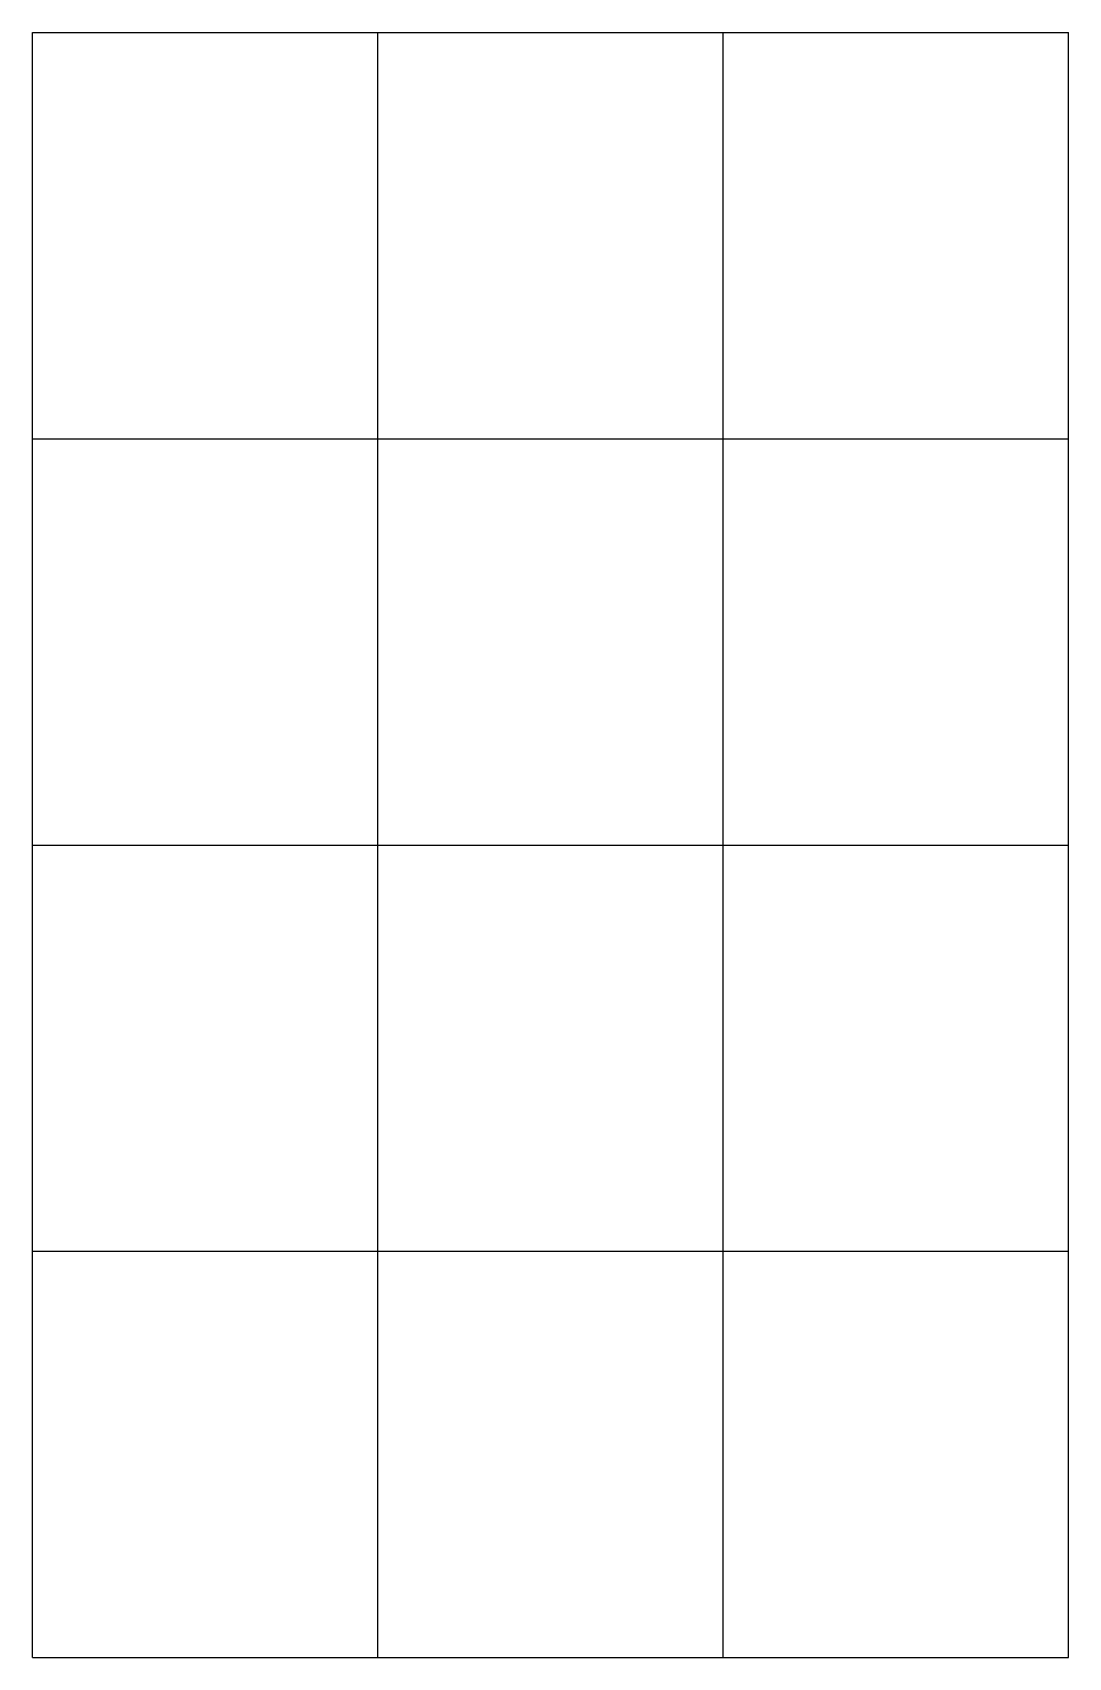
# Model space of a CAD drawing. Header units: inches. Extents: x 0 to 17.8, y 0 to 27.9.
import ezdxf

# ---------------------------------------------------------------- set-up
doc = ezdxf.new("R2010")
doc.units = ezdxf.units.IN
doc.header["$MEASUREMENT"] = 0

msp = doc.modelspace()

# ---------------------------------------------------------------- linework, layer by layer
for p, q in [((0, 27.941), (0, 27.941, 5.512)), ((0, 20.956, 5.512), (0, 27.941, 5.512)), ((0, 27.941, 5.512), (5.939, 27.941, 5.512)), ((0, 27.941, 5.512), (0, 27.941, 11.023)), ((0, 20.956, 11.023), (0, 27.941, 11.023)), ((0, 27.941, 11.023), (5.939, 27.941, 11.023)), ((0, 27.941, 11.023), (0, 27.941, 16.535)), ((0, 20.956, 16.535), (0, 27.941, 16.535)), ((0, 27.941, 16.535), (5.939, 27.941, 16.535)), ((0, 27.941, 16.535), (0, 27.941, 22.046)), ((0, 20.956, 22.046), (0, 27.941, 22.046)), ((0, 27.941, 22.046), (5.939, 27.941, 22.046)), ((0, 27.941, 22.046), (0, 27.941, 27.558)), ((0, 20.956, 27.558), (0, 27.941, 27.558)), ((0, 27.941, 27.558), (5.939, 27.941, 27.558)), ((0, 27.941, 27.558), (0, 27.941, 33.07)), ((0, 20.956, 33.07), (0, 27.941, 33.07)), ((0, 27.941, 33.07), (5.939, 27.941, 33.07)), ((5.939, 27.941), (5.939, 27.941, 5.512)), ((5.939, 20.956, 5.512), (5.939, 27.941, 5.512)), ((5.939, 27.941, 5.512), (5.939, 27.941, 11.023)), ((5.939, 20.956, 11.023), (5.939, 27.941, 11.023)), ((5.939, 27.941, 11.023), (5.939, 27.941, 16.535)), ((5.939, 20.956, 16.535), (5.939, 27.941, 16.535)), ((5.939, 27.941, 5.512), (11.879, 27.941, 5.512)), ((5.939, 27.941, 11.023), (11.879, 27.941, 11.023)), ((5.939, 27.941, 16.535), (11.879, 27.941, 16.535)), ((5.939, 27.941, 16.535), (5.939, 27.941, 22.046)), ((5.939, 20.956, 22.046), (5.939, 27.941, 22.046)), ((5.939, 27.941, 22.046), (5.939, 27.941, 27.558)), ((5.939, 20.956, 27.558), (5.939, 27.941, 27.558)), ((5.939, 27.941, 27.558), (5.939, 27.941, 33.07)), ((5.939, 20.956, 33.07), (5.939, 27.941, 33.07)), ((5.939, 27.941, 22.046), (11.879, 27.941, 22.046)), ((5.939, 27.941, 27.558), (11.879, 27.941, 27.558)), ((5.939, 27.941, 33.07), (11.879, 27.941, 33.07)), ((11.879, 27.941), (11.879, 27.941, 5.512)), ((11.879, 20.956, 5.512), (11.879, 27.941, 5.512)), ((11.879, 27.941, 5.512), (11.879, 27.941, 11.023)), ((11.879, 20.956, 11.023), (11.879, 27.941, 11.023)), ((11.879, 27.941, 11.023), (11.879, 27.941, 16.535)), ((11.879, 20.956, 16.535), (11.879, 27.941, 16.535)), ((11.879, 27.941, 5.512), (17.818, 27.941, 5.512)), ((11.879, 27.941, 11.023), (17.818, 27.941, 11.023)), ((11.879, 27.941, 16.535), (17.818, 27.941, 16.535)), ((11.879, 27.941, 16.535), (11.879, 27.941, 22.046)), ((11.879, 20.956, 22.046), (11.879, 27.941, 22.046)), ((11.879, 27.941, 22.046), (11.879, 27.941, 27.558)), ((11.879, 20.956, 27.558), (11.879, 27.941, 27.558)), ((11.879, 27.941, 27.558), (11.879, 27.941, 33.07)), ((11.879, 20.956, 33.07), (11.879, 27.941, 33.07)), ((11.879, 27.941, 22.046), (17.818, 27.941, 22.046)), ((11.879, 27.941, 27.558), (17.818, 27.941, 27.558)), ((11.879, 27.941, 33.07), (17.818, 27.941, 33.07)), ((17.818, 27.941), (17.818, 27.941, 5.512)), ((17.818, 20.956, 5.512), (17.818, 27.941, 5.512)), ((17.818, 27.941, 5.512), (17.818, 27.941, 11.023)), ((17.818, 20.956, 11.023), (17.818, 27.941, 11.023)), ((17.818, 27.941, 11.023), (17.818, 27.941, 16.535)), ((17.818, 20.956, 16.535), (17.818, 27.941, 16.535)), ((17.818, 27.941, 16.535), (17.818, 27.941, 22.046)), ((17.818, 20.956, 22.046), (17.818, 27.941, 22.046)), ((17.818, 27.941, 22.046), (17.818, 27.941, 27.558)), ((17.818, 20.956, 27.558), (17.818, 27.941, 27.558)), ((17.818, 27.941, 27.558), (17.818, 27.941, 33.07)), ((17.818, 20.956, 33.07), (17.818, 27.941, 33.07)), ((0, 20.956), (0, 20.956, 5.512)), ((0, 13.97, 5.512), (0, 20.956, 5.512)), ((0, 20.956, 5.512), (5.939, 20.956, 5.512)), ((0, 20.956, 5.512), (0, 20.956, 11.023)), ((0, 13.97, 11.023), (0, 20.956, 11.023)), ((0, 20.956, 11.023), (5.939, 20.956, 11.023)), ((0, 20.956, 11.023), (0, 20.956, 16.535)), ((0, 13.97, 16.535), (0, 20.956, 16.535)), ((0, 20.956, 16.535), (5.939, 20.956, 16.535)), ((0, 20.956, 16.535), (0, 20.956, 22.046)), ((0, 13.97, 22.046), (0, 20.956, 22.046)), ((0, 20.956, 22.046), (5.939, 20.956, 22.046)), ((0, 20.956, 22.046), (0, 20.956, 27.558)), ((0, 13.97, 27.558), (0, 20.956, 27.558)), ((0, 20.956, 27.558), (5.939, 20.956, 27.558)), ((0, 20.956, 27.558), (0, 20.956, 33.07)), ((0, 13.97, 33.07), (0, 20.956, 33.07)), ((0, 20.956, 33.07), (5.939, 20.956, 33.07)), ((5.939, 20.956), (5.939, 20.956, 5.512)), ((5.939, 13.97, 5.512), (5.939, 20.956, 5.512)), ((5.939, 20.956, 5.512), (5.939, 20.956, 11.023)), ((5.939, 13.97, 11.023), (5.939, 20.956, 11.023)), ((5.939, 20.956, 11.023), (5.939, 20.956, 16.535)), ((5.939, 13.97, 16.535), (5.939, 20.956, 16.535)), ((5.939, 20.956, 5.512), (11.879, 20.956, 5.512)), ((5.939, 20.956, 11.023), (11.879, 20.956, 11.023)), ((5.939, 20.956, 16.535), (11.879, 20.956, 16.535)), ((5.939, 20.956, 16.535), (5.939, 20.956, 22.046)), ((5.939, 13.97, 22.046), (5.939, 20.956, 22.046)), ((5.939, 20.956, 22.046), (5.939, 20.956, 27.558)), ((5.939, 13.97, 27.558), (5.939, 20.956, 27.558)), ((5.939, 20.956, 27.558), (5.939, 20.956, 33.07)), ((5.939, 13.97, 33.07), (5.939, 20.956, 33.07)), ((5.939, 20.956, 22.046), (11.879, 20.956, 22.046)), ((5.939, 20.956, 27.558), (11.879, 20.956, 27.558)), ((5.939, 20.956, 33.07), (11.879, 20.956, 33.07)), ((11.879, 20.956), (11.879, 20.956, 5.512)), ((11.879, 13.97, 5.512), (11.879, 20.956, 5.512)), ((11.879, 20.956, 5.512), (11.879, 20.956, 11.023)), ((11.879, 13.97, 11.023), (11.879, 20.956, 11.023)), ((11.879, 20.956, 11.023), (11.879, 20.956, 16.535)), ((11.879, 13.97, 16.535), (11.879, 20.956, 16.535)), ((11.879, 20.956, 5.512), (17.818, 20.956, 5.512)), ((11.879, 20.956, 11.023), (17.818, 20.956, 11.023)), ((11.879, 20.956, 16.535), (17.818, 20.956, 16.535)), ((11.879, 20.956, 16.535), (11.879, 20.956, 22.046)), ((11.879, 13.97, 22.046), (11.879, 20.956, 22.046)), ((11.879, 20.956, 22.046), (11.879, 20.956, 27.558)), ((11.879, 13.97, 27.558), (11.879, 20.956, 27.558)), ((11.879, 20.956, 27.558), (11.879, 20.956, 33.07)), ((11.879, 13.97, 33.07), (11.879, 20.956, 33.07)), ((11.879, 20.956, 22.046), (17.818, 20.956, 22.046)), ((11.879, 20.956, 27.558), (17.818, 20.956, 27.558)), ((11.879, 20.956, 33.07), (17.818, 20.956, 33.07)), ((17.818, 20.956), (17.818, 20.956, 5.512)), ((17.818, 13.97, 5.512), (17.818, 20.956, 5.512)), ((17.818, 20.956, 5.512), (17.818, 20.956, 11.023)), ((17.818, 13.97, 11.023), (17.818, 20.956, 11.023)), ((17.818, 20.956, 11.023), (17.818, 20.956, 16.535)), ((17.818, 13.97, 16.535), (17.818, 20.956, 16.535)), ((17.818, 20.956, 16.535), (17.818, 20.956, 22.046)), ((17.818, 13.97, 22.046), (17.818, 20.956, 22.046)), ((17.818, 20.956, 22.046), (17.818, 20.956, 27.558)), ((17.818, 13.97, 27.558), (17.818, 20.956, 27.558)), ((17.818, 20.956, 27.558), (17.818, 20.956, 33.07)), ((17.818, 13.97, 33.07), (17.818, 20.956, 33.07)), ((0, 13.97), (0, 13.97, 5.512)), ((0, 6.985, 5.512), (0, 13.97, 5.512)), ((0, 13.97, 5.512), (5.939, 13.97, 5.512)), ((0, 13.97, 5.512), (0, 13.97, 11.023)), ((0, 6.985, 11.023), (0, 13.97, 11.023)), ((0, 13.97, 11.023), (5.939, 13.97, 11.023)), ((0, 13.97, 11.023), (0, 13.97, 16.535)), ((0, 6.985, 16.535), (0, 13.97, 16.535)), ((0, 13.97, 16.535), (5.939, 13.97, 16.535)), ((0, 13.97, 16.535), (0, 13.97, 22.046)), ((0, 6.985, 22.046), (0, 13.97, 22.046)), ((0, 13.97, 22.046), (5.939, 13.97, 22.046)), ((0, 13.97, 22.046), (0, 13.97, 27.558)), ((0, 6.985, 27.558), (0, 13.97, 27.558)), ((0, 13.97, 27.558), (5.939, 13.97, 27.558)), ((0, 13.97, 27.558), (0, 13.97, 33.07)), ((0, 6.985, 33.07), (0, 13.97, 33.07)), ((0, 13.97, 33.07), (5.939, 13.97, 33.07)), ((5.939, 13.97), (5.939, 13.97, 5.512)), ((5.939, 6.985, 5.512), (5.939, 13.97, 5.512)), ((5.939, 13.97, 5.512), (5.939, 13.97, 11.023)), ((5.939, 6.985, 11.023), (5.939, 13.97, 11.023)), ((5.939, 13.97, 11.023), (5.939, 13.97, 16.535)), ((5.939, 6.985, 16.535), (5.939, 13.97, 16.535)), ((5.939, 13.97, 5.512), (11.879, 13.97, 5.512)), ((5.939, 13.97, 11.023), (11.879, 13.97, 11.023)), ((5.939, 13.97, 16.535), (11.879, 13.97, 16.535)), ((5.939, 13.97, 16.535), (5.939, 13.97, 22.046)), ((5.939, 6.985, 22.046), (5.939, 13.97, 22.046)), ((5.939, 13.97, 22.046), (5.939, 13.97, 27.558)), ((5.939, 6.985, 27.558), (5.939, 13.97, 27.558)), ((5.939, 13.97, 27.558), (5.939, 13.97, 33.07)), ((5.939, 6.985, 33.07), (5.939, 13.97, 33.07)), ((5.939, 13.97, 22.046), (11.879, 13.97, 22.046)), ((5.939, 13.97, 27.558), (11.879, 13.97, 27.558)), ((5.939, 13.97, 33.07), (11.879, 13.97, 33.07)), ((11.879, 13.97), (11.879, 13.97, 5.512)), ((11.879, 6.985, 5.512), (11.879, 13.97, 5.512)), ((11.879, 13.97, 5.512), (11.879, 13.97, 11.023)), ((11.879, 6.985, 11.023), (11.879, 13.97, 11.023)), ((11.879, 13.97, 11.023), (11.879, 13.97, 16.535)), ((11.879, 6.985, 16.535), (11.879, 13.97, 16.535)), ((11.879, 13.97, 5.512), (17.818, 13.97, 5.512)), ((11.879, 13.97, 11.023), (17.818, 13.97, 11.023)), ((11.879, 13.97, 16.535), (17.818, 13.97, 16.535)), ((11.879, 13.97, 16.535), (11.879, 13.97, 22.046)), ((11.879, 6.985, 22.046), (11.879, 13.97, 22.046)), ((11.879, 13.97, 22.046), (11.879, 13.97, 27.558)), ((11.879, 6.985, 27.558), (11.879, 13.97, 27.558)), ((11.879, 13.97, 27.558), (11.879, 13.97, 33.07)), ((11.879, 6.985, 33.07), (11.879, 13.97, 33.07)), ((11.879, 13.97, 22.046), (17.818, 13.97, 22.046)), ((11.879, 13.97, 27.558), (17.818, 13.97, 27.558)), ((11.879, 13.97, 33.07), (17.818, 13.97, 33.07)), ((17.818, 13.97), (17.818, 13.97, 5.512)), ((17.818, 6.985, 5.512), (17.818, 13.97, 5.512)), ((17.818, 13.97, 5.512), (17.818, 13.97, 11.023)), ((17.818, 6.985, 11.023), (17.818, 13.97, 11.023)), ((17.818, 13.97, 11.023), (17.818, 13.97, 16.535)), ((17.818, 6.985, 16.535), (17.818, 13.97, 16.535)), ((17.818, 13.97, 16.535), (17.818, 13.97, 22.046)), ((17.818, 6.985, 22.046), (17.818, 13.97, 22.046)), ((17.818, 13.97, 22.046), (17.818, 13.97, 27.558)), ((17.818, 6.985, 27.558), (17.818, 13.97, 27.558)), ((17.818, 13.97, 27.558), (17.818, 13.97, 33.07)), ((17.818, 6.985, 33.07), (17.818, 13.97, 33.07)), ((11.879, 6.985, 5.512), (17.818, 6.985, 5.512)), ((11.879, 6.985, 11.023), (17.818, 6.985, 11.023)), ((11.879, 6.985, 16.535), (17.818, 6.985, 16.535)), ((11.879, 6.985, 22.046), (17.818, 6.985, 22.046)), ((11.879, 6.985, 27.558), (17.818, 6.985, 27.558)), ((11.879, 6.985, 33.07), (17.818, 6.985, 33.07)), ((0, 6.985), (0, 6.985, 5.512)), ((0, 0, 5.512), (0, 6.985, 5.512)), ((0, 6.985, 5.512), (5.939, 6.985, 5.512)), ((0, 6.985, 5.512), (0, 6.985, 11.023)), ((0, 0, 11.023), (0, 6.985, 11.023)), ((0, 6.985, 11.023), (5.939, 6.985, 11.023)), ((0, 6.985, 11.023), (0, 6.985, 16.535)), ((0, 0, 16.535), (0, 6.985, 16.535)), ((0, 6.985, 16.535), (5.939, 6.985, 16.535)), ((0, 6.985, 16.535), (0, 6.985, 22.046)), ((0, 0, 22.046), (0, 6.985, 22.046)), ((0, 6.985, 22.046), (5.939, 6.985, 22.046)), ((0, 6.985, 22.046), (0, 6.985, 27.558)), ((0, 0, 27.558), (0, 6.985, 27.558)), ((0, 6.985, 27.558), (5.939, 6.985, 27.558)), ((0, 6.985, 27.558), (0, 6.985, 33.07)), ((0, 0, 33.07), (0, 6.985, 33.07)), ((0, 6.985, 33.07), (5.939, 6.985, 33.07)), ((5.939, 6.985), (5.939, 6.985, 5.512)), ((5.939, 0, 5.512), (5.939, 6.985, 5.512)), ((5.939, 6.985, 5.512), (5.939, 6.985, 11.023)), ((5.939, 0, 11.023), (5.939, 6.985, 11.023)), ((5.939, 6.985, 11.023), (5.939, 6.985, 16.535)), ((5.939, 0, 16.535), (5.939, 6.985, 16.535)), ((5.939, 6.985, 5.512), (11.879, 6.985, 5.512)), ((5.939, 6.985, 11.023), (11.879, 6.985, 11.023)), ((5.939, 6.985, 16.535), (11.879, 6.985, 16.535)), ((5.939, 6.985, 16.535), (5.939, 6.985, 22.046)), ((5.939, 0, 22.046), (5.939, 6.985, 22.046)), ((5.939, 6.985, 22.046), (5.939, 6.985, 27.558)), ((5.939, 0, 27.558), (5.939, 6.985, 27.558)), ((5.939, 6.985, 27.558), (5.939, 6.985, 33.07)), ((5.939, 0, 33.07), (5.939, 6.985, 33.07)), ((5.939, 6.985, 22.046), (11.879, 6.985, 22.046)), ((5.939, 6.985, 27.558), (11.879, 6.985, 27.558)), ((5.939, 6.985, 33.07), (11.879, 6.985, 33.07)), ((11.879, 6.985), (11.879, 6.985, 5.512)), ((11.879, 0, 5.512), (11.879, 6.985, 5.512)), ((11.879, 6.985, 5.512), (11.879, 6.985, 11.023)), ((11.879, 0, 11.023), (11.879, 6.985, 11.023)), ((11.879, 6.985, 11.023), (11.879, 6.985, 16.535)), ((11.879, 0, 16.535), (11.879, 6.985, 16.535)), ((11.879, 6.985, 16.535), (11.879, 6.985, 22.046)), ((11.879, 0, 22.046), (11.879, 6.985, 22.046)), ((11.879, 6.985, 22.046), (11.879, 6.985, 27.558)), ((11.879, 0, 27.558), (11.879, 6.985, 27.558)), ((11.879, 6.985, 27.558), (11.879, 6.985, 33.07)), ((11.879, 0, 33.07), (11.879, 6.985, 33.07)), ((17.818, 6.985), (17.818, 6.985, 5.512)), ((17.818, 0, 5.512), (17.818, 6.985, 5.512)), ((17.818, 6.985, 5.512), (17.818, 6.985, 11.023)), ((17.818, 0, 11.023), (17.818, 6.985, 11.023)), ((17.818, 6.985, 11.023), (17.818, 6.985, 16.535)), ((17.818, 0, 16.535), (17.818, 6.985, 16.535)), ((17.818, 6.985, 16.535), (17.818, 6.985, 22.046)), ((17.818, 0, 22.046), (17.818, 6.985, 22.046)), ((17.818, 6.985, 22.046), (17.818, 6.985, 27.558)), ((17.818, 0, 27.558), (17.818, 6.985, 27.558)), ((17.818, 6.985, 27.558), (17.818, 6.985, 33.07)), ((17.818, 0, 33.07), (17.818, 6.985, 33.07)), ((0, 0), (0, 0, 5.512)), ((0, 0, 5.512), (5.939, 0, 5.512)), ((0, 0, 5.512), (0, 0, 11.023)), ((0, 0, 11.023), (5.939, 0, 11.023)), ((0, 0, 11.023), (0, 0, 16.535)), ((0, 0, 16.535), (5.939, 0, 16.535)), ((0, 0, 16.535), (0, 0, 22.046)), ((0, 0, 22.046), (5.939, 0, 22.046)), ((0, 0, 22.046), (0, 0, 27.558)), ((0, 0, 27.558), (5.939, 0, 27.558)), ((0, 0, 27.558), (0, 0, 33.07)), ((0, 0, 33.07), (5.939, 0, 33.07)), ((5.939, 0), (5.939, 0, 5.512)), ((5.939, 0, 5.512), (5.939, 0, 11.023)), ((5.939, 0, 11.023), (5.939, 0, 16.535)), ((5.939, 0, 5.512), (11.879, 0, 5.512)), ((5.939, 0, 11.023), (11.879, 0, 11.023)), ((5.939, 0, 16.535), (11.879, 0, 16.535)), ((5.939, 0, 16.535), (5.939, 0, 22.046)), ((5.939, 0, 22.046), (5.939, 0, 27.558)), ((5.939, 0, 27.558), (5.939, 0, 33.07)), ((5.939, 0, 22.046), (11.879, 0, 22.046)), ((5.939, 0, 27.558), (11.879, 0, 27.558)), ((5.939, 0, 33.07), (11.879, 0, 33.07)), ((11.879, 0), (11.879, 0, 5.512)), ((11.879, 0, 5.512), (11.879, 0, 11.023)), ((11.879, 0, 11.023), (11.879, 0, 16.535)), ((11.879, 0, 5.512), (17.818, 0, 5.512)), ((11.879, 0, 11.023), (17.818, 0, 11.023)), ((11.879, 0, 16.535), (17.818, 0, 16.535)), ((11.879, 0, 16.535), (11.879, 0, 22.046)), ((11.879, 0, 22.046), (11.879, 0, 27.558)), ((11.879, 0, 27.558), (11.879, 0, 33.07)), ((11.879, 0, 22.046), (17.818, 0, 22.046)), ((11.879, 0, 27.558), (17.818, 0, 27.558)), ((11.879, 0, 33.07), (17.818, 0, 33.07)), ((17.818, 0), (17.818, 0, 5.512)), ((17.818, 0, 5.512), (17.818, 0, 11.023)), ((17.818, 0, 11.023), (17.818, 0, 16.535)), ((17.818, 0, 16.535), (17.818, 0, 22.046)), ((17.818, 0, 22.046), (17.818, 0, 27.558)), ((17.818, 0, 27.558), (17.818, 0, 33.07))]:
    msp.add_line(p, q)

doc.saveas('drawing.dxf')
